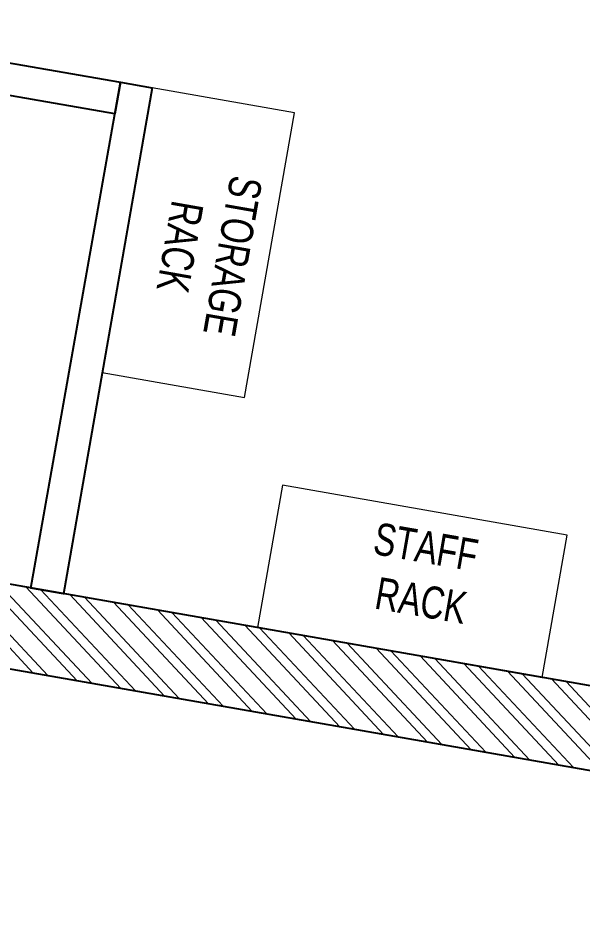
# Model space of a CAD drawing. Header units: feet. Extents: x 9520660 to 9546195, y -5934217 to -5925868.
# Drawn here: x 9540878 to 9542635, y -5934217 to -5931423 of the extents above; entities that cross this region are included whole.
import ezdxf

# ---------------------------------------------------------------- set-up
doc = ezdxf.new("R2010")
doc.units = ezdxf.units.FT
doc.header["$LTSCALE"] = 33
doc.header["$MEASUREMENT"] = 0
doc.layers.add('A-WALL', color=1, linetype='Continuous')
for name, color, linetype, lineweight in [('LENS-TEXT', 31, 'Continuous', 5), ('LENS_DIMENSION', 193, 'Continuous', 0), ('LENS_PARTITION', 21, 'Continuous', 25), ('LK-FF&E WALL', 1, 'Continuous', 9), ('LN-HATCH', 251, 'Continuous', 0)]:
    doc.layers.add(name, color=color, linetype=linetype, lineweight=lineweight)
doc.styles.add('LK TXT', font='GILC____.TTF', dxfattribs={"height": 100})

# ---------------------------------------------------------------- blocks, each defined once
blk = doc.blocks.new('A$Ccbeffd58')
at = {"layer": 'LN-HATCH'}
h = blk.add_hatch(dxfattribs=at)
h.set_pattern_fill('ANSI32', color=256, scale=222, angle=88.10999999999999)
h.set_pattern_definition([(133.11, (-3280598.147766057, 5458342.270781114), (-60.77608072651567, -56.89314995255626), []), (133.11, (-3280596.853455801, 5458381.493857941), (-60.77608072651567, -56.89314995255626), [])])
h.paths.add_polyline_path([(-18276.36127662658, 8098.487882137298), (-23145.36127662659, 8098.487882137298), (-23145.36127662659, 8358.487882614136), (-18276.36127662658, 8358.487882614136)])
h.paths.add_polyline_path([(-17465.36127567291, 8098.487882137298), (-18006.36127567291, 8098.487882137298), (-18006.36127567291, 8358.487882614136), (-17465.36127567291, 8358.487882614136)])
h.paths.add_polyline_path([(-23405.36127567292, 8028.487882614136), (-23145.36127662659, 8028.487882614136), (-23145.36127662659, 7728.487882137298), (-23405.36127567292, 7728.487882137298)])
h.paths.add_polyline_path([(-13299.24733989406, 7964.412963810376), (-13928.11376476288, 8075.950033187867), (-17205.36127567291, 8358.487882614136), (-17205.36127567291, 8078.487882137299), (-13334.30142593384, 7767.390025138855)])
h.paths.add_polyline_path([(-9341.102614637, 7262.388108602725), (-13043.43775081634, 7919.042037963866), (-13088.84325852291, 7663.037468669005), (-9386.508122027386, 7006.383543369359)])
h.paths.add_polyline_path([(909.8857962105579, 5444.251290304783), (-9085.098045349121, 7216.982600688935), (-9130.503551920876, 6960.97803875804), (864.4802885067445, 5188.246720881858)])
h.paths.add_polyline_path([(-1315.127201080322, 494.1959447860718), (-2126.464902950479, 636.0316346665732), (-1864.47186111122, 2113.196394179409), (-633.1692544836822, 1897.784076972383), (-606.9736973264596, 2045.479426500767), (-1986.032616749302, 2286.741221772635), (-2274.182164023255, 662.10129349619), (-9968.289528647903, 2009.119458640926), (-10007.65328121185, 1752.056497573853), (-1359.963894844055, 238.091139793396)])
h.paths.add_polyline_path([(-156.310391171181, 291.7685235658118), (716.7853437392762, 5214.442206233314), (864.4802885067445, 5188.246720881858), (-8.634417153690263, 265.4660807558912)])
h.paths.add_polyline_path([(-1019.621657371521, 442.4612979888916), (-8.599672972456801, 265.6599379153194), (-53.47032949946447, 9.36113943402469), (-1064.458351256326, 186.3564923033118)])
h.paths.add_polyline_path([(-10224.38825009716, 2053.955087784678), (-13961.74511241913, 2708.260366439819), (-14006.86066056555, 2452.176942850463), (-10263.74902057648, 1796.891603946686)])
h.paths.add_polyline_path([(-14217.13239002228, 2757.070253372193), (-14278.71927928924, 2768.840804576874), (-17205.36127567291, 2940.487882614135), (-17205.36127567291, 2680.487882137299), (-14310.87090110779, 2510.279701709747), (-14262.24617862701, 2500.986493110657)])
h.paths.add_polyline_path([(-17465.36127567291, 2940.487882614135), (-23145.36127662659, 2940.487882614135), (-23145.36127662659, 2680.487882137299), (-17465.36127567291, 2680.487882137299)])
h.paths.add_polyline_path([(-23405.36127567292, 3250.487882614136), (-23145.36127662659, 3250.487882614136), (-23145.36127662659, 3010.487882137299), (-23405.36127567292, 3010.487882137299)])
at = {"layer": 'A-WALL'}
blk.add_lwpolyline([(-1315.127201080322, 494.1959447860718), (-2126.464902950479, 636.0316346665732), (-1864.47186111122, 2113.196394179409), (-633.1692544836822, 1897.784076972383), (-606.9736973264596, 2045.479426500767), (-1986.032616749302, 2286.741221772635), (-2274.182164023255, 662.10129349619), (-9968.289528647903, 2009.119458640926), (-10007.65328121185, 1752.056497573853), (-1359.963894844055, 238.091139793396)], close=True, dxfattribs=at)

msp = doc.modelspace()

# ---------------------------------------------------------------- linework, layer by layer
at = {"layer": 'LENS_PARTITION'}
for points in [[(9541197.232574059, -5931623.536010834), (9541179.768874113, -5931721.999549994), (9539383.607823402, -5931408.843934828), (9539401.071523352, -5931310.380395666)], [(9541197.232574059, -5931623.536010834), (9541295.695870213, -5931640.999667681), (9541019.816464923, -5933216.81046141), (9540917.853553073, -5933198.726105376)]]:
    msp.add_lwpolyline(points, close=True, dxfattribs=at)
at = {"layer": 'LK-FF&E WALL'}
for points in [[(9541583.750488741, -5932605.118196051), (9541738.954205267, -5931718.601525946), (9541295.695870213, -5931640.999667681), (9541140.492153687, -5932527.516337787)], [(9542588.466539258, -5933033.745603718), (9541701.94986915, -5932878.541887192), (9541624.348010888, -5933321.800222245), (9542510.864680996, -5933477.00393877)]]:
    msp.add_lwpolyline(points, close=True, dxfattribs=at)

# ---------------------------------------------------------------- block references
at = {"layer": 'LENS_DIMENSION'}
msp.add_blockref('A$Ccbeffd58', (9545285.041631384, -5934226.640020618), dxfattribs=at)

# ---------------------------------------------------------------- texts
at = {"layer": 'LENS-TEXT', "color": 0, "linetype": 'Continuous', "ltscale": 3, "char_height": 100, "attachment_point": 5, "style": 'LK TXT'}
for s, insert, rotation in [('STORAGE \\PRACK', (9541464.154985098, -5932150.445557971), 260.0697850610276), ('STAFF\\P RACK', (9542133.793901177, -5933153.34110736), 350.0697850610276)]:
    msp.add_mtext_dynamic_manual_height_columns(s, width=1099.486866972408, gutter_width=0.9999999999999992, heights=[0], dxfattribs=dict(at, insert=insert, rotation=rotation))

doc.saveas('drawing.dxf')
